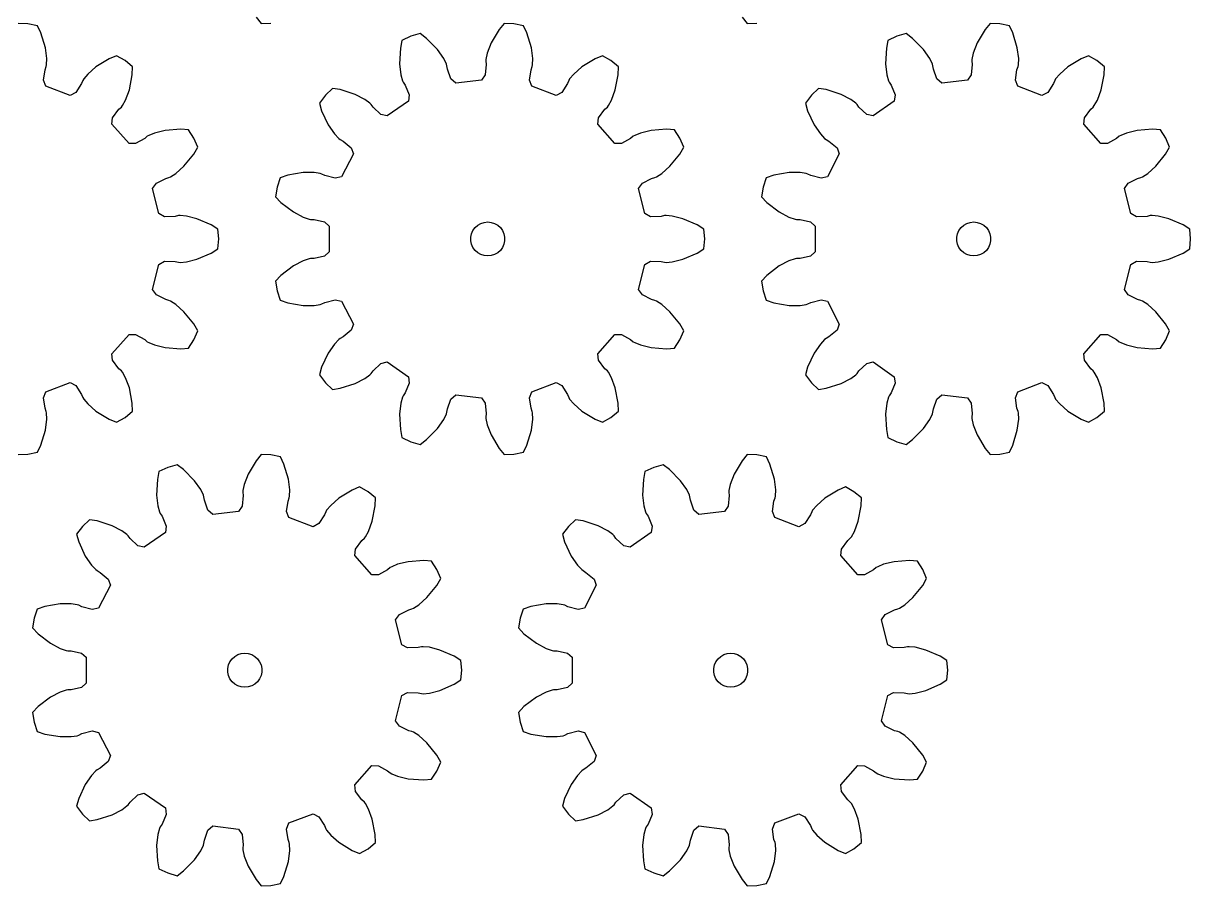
# Model space of a CAD drawing. Extents: x 0 to 209, y 0 to 228.
# Drawn here: x 106.1 to 208.9, y 114 to 189.9 of the extents above; entities that cross this region are included whole.
import ezdxf

# ---------------------------------------------------------------- set-up
doc = ezdxf.new("R2010")
doc.units = 0

msp = doc.modelspace()

# ---------------------------------------------------------------- linework, layer by layer
for p, q in [((126.63, 190.48), (127.08, 189.94)), ((169.41, 190.48), (169.86, 189.94)), ((106.54, 189.9), (105.69, 189.94)), ((107.38, 189.73), (106.54, 189.9)), ((107.69, 189.1), (107.38, 189.73)), ((108.08, 187.79), (107.69, 189.1)), ((127.08, 189.94), (127.93, 189.97)), ((148.02, 189.4), (147.32, 188.22)), ((148.47, 189.94), (148.02, 189.4)), ((149.32, 189.9), (148.47, 189.94)), ((150.16, 189.73), (149.32, 189.9)), ((150.47, 189.1), (150.16, 189.73)), ((150.86, 187.79), (150.47, 189.1)), ((169.86, 189.94), (170.71, 189.97)), ((190.8, 189.4), (190.1, 188.22)), ((191.25, 189.94), (190.8, 189.4)), ((192.1, 189.9), (191.25, 189.94)), ((192.94, 189.73), (192.1, 189.9)), ((193.25, 189.1), (192.94, 189.73)), ((193.64, 187.79), (193.25, 189.1)), ((139.47, 188.43), (139.33, 187.74)), ((140.25, 188.8), (139.47, 188.43)), ((141.07, 189.04), (140.25, 188.8)), ((141.64, 188.62), (141.07, 189.04)), ((142.6, 187.64), (141.64, 188.62)), ((147.32, 188.22), (146.97, 187.32)), ((182.25, 188.43), (182.11, 187.74)), ((183.03, 188.8), (182.25, 188.43)), ((183.85, 189.04), (183.03, 188.8)), ((184.42, 188.62), (183.85, 189.04)), ((185.38, 187.64), (184.42, 188.62)), ((190.1, 188.22), (189.75, 187.32)), ((108.21, 186.83), (108.08, 187.79)), ((114.35, 187.09), (113.7, 186.82)), ((115.09, 186.66), (114.35, 187.09)), ((139.33, 187.74), (139.26, 186.38)), ((143.15, 186.85), (142.6, 187.64)), ((146.97, 187.32), (146.86, 186.77)), ((150.99, 186.83), (150.86, 187.79)), ((157.13, 187.09), (156.48, 186.82)), ((157.87, 186.66), (157.13, 187.09)), ((182.11, 187.74), (182.04, 186.38)), ((185.93, 186.85), (185.38, 187.64)), ((189.75, 187.32), (189.64, 186.77)), ((193.77, 186.83), (193.64, 187.79)), ((199.91, 187.09), (199.26, 186.82)), ((200.65, 186.66), (199.91, 187.09)), ((108.05, 185.85), (108.16, 186.13)), ((108.16, 186.13), (108.19, 186.28)), ((108.19, 186.28), (108.21, 186.83)), ((112.53, 186.1), (111.81, 185.46)), ((113.7, 186.82), (112.53, 186.1)), ((115.76, 186.12), (115.09, 186.66)), ((115.73, 185.42), (115.76, 186.12)), ((139.26, 186.38), (139.37, 185.42)), ((143.39, 186.35), (143.15, 186.85)), ((143.43, 186.21), (143.39, 186.35)), ((143.47, 185.91), (143.43, 186.21)), ((146.89, 186.33), (146.79, 185.41)), ((146.86, 186.77), (146.85, 186.63)), ((146.85, 186.63), (146.89, 186.33)), ((150.83, 185.85), (150.94, 186.13)), ((150.94, 186.13), (150.97, 186.28)), ((150.97, 186.28), (150.99, 186.83)), ((155.31, 186.1), (154.59, 185.46)), ((156.48, 186.82), (155.31, 186.1)), ((158.54, 186.12), (157.87, 186.66)), ((158.51, 185.42), (158.54, 186.12)), ((182.04, 186.38), (182.15, 185.42)), ((186.17, 186.35), (185.93, 186.85)), ((186.21, 186.21), (186.17, 186.35)), ((186.25, 185.91), (186.21, 186.21)), ((189.67, 186.33), (189.57, 185.41)), ((189.64, 186.77), (189.63, 186.63)), ((189.63, 186.63), (189.67, 186.33)), ((193.61, 185.85), (193.72, 186.13)), ((193.72, 186.13), (193.75, 186.28)), ((193.75, 186.28), (193.77, 186.83)), ((198.09, 186.1), (197.37, 185.46)), ((199.26, 186.82), (198.09, 186.1)), ((201.32, 186.12), (200.65, 186.66)), ((201.29, 185.42), (201.32, 186.12)), ((107.92, 184.93), (108.05, 185.85)), ((111.45, 185.04), (111.38, 184.91)), ((111.81, 185.46), (111.45, 185.04)), ((115.47, 184.07), (115.73, 185.42)), ((139.37, 185.42), (139.52, 184.89)), ((143.78, 185.04), (143.47, 185.91)), ((144.21, 184.66), (143.78, 185.04)), ((146.79, 185.41), (146.47, 184.94)), ((150.7, 184.93), (150.83, 185.85)), ((154.23, 185.04), (154.16, 184.91)), ((154.59, 185.46), (154.23, 185.04)), ((158.25, 184.07), (158.51, 185.42)), ((182.15, 185.42), (182.3, 184.89)), ((186.56, 185.04), (186.25, 185.91)), ((186.99, 184.66), (186.56, 185.04)), ((189.57, 185.41), (189.25, 184.94)), ((193.48, 184.93), (193.61, 185.85)), ((197.01, 185.04), (196.94, 184.91)), ((197.37, 185.46), (197.01, 185.04)), ((201.03, 184.07), (201.29, 185.42)), ((108.13, 184.4), (107.92, 184.93)), ((110.25, 183.59), (108.13, 184.4)), ((111.27, 184.63), (110.76, 183.86)), ((111.38, 184.91), (111.27, 184.63)), ((115.13, 183.17), (115.47, 184.07)), ((133.35, 184.21), (132.73, 183.61)), ((134.04, 184.1), (133.35, 184.21)), ((135.34, 183.67), (134.04, 184.1)), ((139.52, 184.89), (139.58, 184.75)), ((139.58, 184.75), (139.75, 184.5)), ((139.75, 184.5), (140.1, 183.65)), ((146.47, 184.94), (144.21, 184.66)), ((150.91, 184.4), (150.7, 184.93)), ((153.03, 183.59), (150.91, 184.4)), ((154.05, 184.63), (153.54, 183.86)), ((154.16, 184.91), (154.05, 184.63)), ((157.91, 183.17), (158.25, 184.07)), ((176.13, 184.21), (175.51, 183.61)), ((176.82, 184.1), (176.13, 184.21)), ((178.12, 183.67), (176.82, 184.1)), ((182.3, 184.89), (182.36, 184.75)), ((182.36, 184.75), (182.53, 184.5)), ((182.53, 184.5), (182.88, 183.65)), ((189.25, 184.94), (186.99, 184.66)), ((193.69, 184.4), (193.48, 184.93)), ((195.81, 183.59), (193.69, 184.4)), ((196.83, 184.63), (196.32, 183.86)), ((196.94, 184.91), (196.83, 184.63)), ((200.69, 183.17), (201.03, 184.07)), ((110.76, 183.86), (110.25, 183.59)), ((114.86, 182.69), (115.13, 183.17)), ((132.73, 183.61), (132.21, 182.92)), ((132.21, 182.92), (132.4, 182.24)), ((136.2, 183.23), (135.34, 183.67)), ((136.65, 182.9), (136.2, 183.23)), ((140.03, 183.08), (138.16, 181.78)), ((140.1, 183.65), (140.03, 183.08)), ((153.54, 183.86), (153.03, 183.59)), ((157.64, 182.69), (157.91, 183.17)), ((175.51, 183.61), (174.99, 182.92)), ((174.99, 182.92), (175.18, 182.24)), ((178.98, 183.23), (178.12, 183.67)), ((179.43, 182.9), (178.98, 183.23)), ((182.81, 183.08), (180.94, 181.78)), ((182.88, 183.65), (182.81, 183.08)), ((196.32, 183.86), (195.81, 183.59)), ((200.42, 182.69), (200.69, 183.17)), ((114, 181.62), (114.54, 182.37)), ((114.54, 182.37), (114.77, 182.57)), ((114.77, 182.57), (114.86, 182.69)), ((132.4, 182.24), (132.98, 181)), ((136.75, 182.8), (136.65, 182.9)), ((136.92, 182.55), (136.75, 182.8)), ((137.6, 181.92), (136.92, 182.55)), ((138.16, 181.78), (137.6, 181.92)), ((156.78, 181.62), (157.32, 182.37)), ((157.32, 182.37), (157.55, 182.57)), ((157.55, 182.57), (157.64, 182.69)), ((175.18, 182.24), (175.76, 181)), ((179.53, 182.8), (179.43, 182.9)), ((179.7, 182.55), (179.53, 182.8)), ((180.38, 181.92), (179.7, 182.55)), ((180.94, 181.78), (180.38, 181.92)), ((199.56, 181.62), (200.1, 182.37)), ((200.1, 182.37), (200.33, 182.57)), ((200.33, 182.57), (200.42, 182.69)), ((113.93, 181.05), (114, 181.62)), ((115.44, 179.35), (113.93, 181.05)), ((132.98, 181), (133.52, 180.21)), ((156.71, 181.05), (156.78, 181.62)), ((158.22, 179.35), (156.71, 181.05)), ((175.76, 181), (176.3, 180.21)), ((199.49, 181.05), (199.56, 181.62)), ((201, 179.35), (199.49, 181.05)), ((117.05, 179.99), (116.82, 179.8)), ((117.18, 180.07), (117.05, 179.99)), ((117.69, 180.28), (117.18, 180.07)), ((118.62, 180.51), (117.69, 180.28)), ((119.99, 180.61), (118.62, 180.51)), ((120.69, 180.55), (119.99, 180.61)), ((121.15, 179.82), (120.69, 180.55)), ((133.52, 180.21), (133.9, 179.8)), ((159.83, 179.99), (159.6, 179.8)), ((159.96, 180.07), (159.83, 179.99)), ((160.47, 180.28), (159.96, 180.07)), ((161.4, 180.51), (160.47, 180.28)), ((162.77, 180.61), (161.4, 180.51)), ((163.47, 180.55), (162.77, 180.61)), ((163.93, 179.82), (163.47, 180.55)), ((176.3, 180.21), (176.68, 179.8)), ((202.61, 179.99), (202.38, 179.8)), ((202.74, 180.07), (202.61, 179.99)), ((203.25, 180.28), (202.74, 180.07)), ((204.18, 180.51), (203.25, 180.28)), ((205.55, 180.61), (204.18, 180.51)), ((206.25, 180.55), (205.55, 180.61)), ((206.71, 179.82), (206.25, 180.55)), ((116.02, 179.35), (115.44, 179.35)), ((116.82, 179.8), (116.02, 179.35)), ((121.14, 178.42), (121.49, 179.03)), ((121.49, 179.03), (121.15, 179.82)), ((133.9, 179.8), (134.02, 179.71)), ((134.02, 179.71), (134.28, 179.57)), ((134.28, 179.57), (134.99, 178.97)), ((134.99, 178.97), (135.19, 178.44)), ((158.8, 179.35), (158.22, 179.35)), ((159.6, 179.8), (158.8, 179.35)), ((163.92, 178.42), (164.27, 179.03)), ((164.27, 179.03), (163.93, 179.82)), ((176.68, 179.8), (176.8, 179.71)), ((176.8, 179.71), (177.06, 179.57)), ((177.06, 179.57), (177.77, 178.97)), ((177.77, 178.97), (177.97, 178.44)), ((201.58, 179.35), (201, 179.35)), ((202.38, 179.8), (201.58, 179.35)), ((206.7, 178.42), (207.05, 179.03)), ((207.05, 179.03), (206.71, 179.82)), ((120.28, 177.35), (121.14, 178.42)), ((135.19, 178.44), (134.14, 176.42)), ((163.06, 177.35), (163.92, 178.42)), ((177.97, 178.44), (176.92, 176.42)), ((205.84, 177.35), (206.7, 178.42)), ((119.57, 176.71), (120.28, 177.35)), ((130.77, 176.79), (129.42, 176.56)), ((131.73, 176.8), (130.77, 176.79)), ((132.28, 176.71), (131.73, 176.8)), ((162.35, 176.71), (163.06, 177.35)), ((173.55, 176.79), (172.2, 176.56)), ((174.51, 176.8), (173.55, 176.79)), ((175.06, 176.71), (174.51, 176.8)), ((205.13, 176.71), (205.84, 177.35)), ((117.52, 175.39), (117.85, 175.86)), ((117.85, 175.86), (118.67, 176.27)), ((118.67, 176.27), (118.96, 176.35)), ((118.96, 176.35), (119.1, 176.41)), ((119.1, 176.41), (119.57, 176.71)), ((128.75, 176.33), (128.48, 175.52)), ((129.42, 176.56), (128.75, 176.33)), ((132.42, 176.66), (132.28, 176.71)), ((132.69, 176.53), (132.42, 176.66)), ((133.58, 176.29), (132.69, 176.53)), ((134.14, 176.42), (133.58, 176.29)), ((160.3, 175.39), (160.63, 175.86)), ((160.63, 175.86), (161.45, 176.27)), ((161.45, 176.27), (161.74, 176.35)), ((161.74, 176.35), (161.88, 176.41)), ((161.88, 176.41), (162.35, 176.71)), ((171.53, 176.33), (171.26, 175.52)), ((172.2, 176.56), (171.53, 176.33)), ((175.2, 176.66), (175.06, 176.71)), ((175.47, 176.53), (175.2, 176.66)), ((176.36, 176.29), (175.47, 176.53)), ((176.92, 176.42), (176.36, 176.29)), ((203.08, 175.39), (203.41, 175.86)), ((203.41, 175.86), (204.23, 176.27)), ((204.23, 176.27), (204.52, 176.35)), ((204.52, 176.35), (204.66, 176.41)), ((204.66, 176.41), (205.13, 176.71)), ((118.06, 173.18), (117.52, 175.39)), ((128.48, 175.52), (128.34, 174.67)), ((160.84, 173.18), (160.3, 175.39)), ((171.26, 175.52), (171.12, 174.67)), ((203.62, 173.18), (203.08, 175.39)), ((128.34, 174.67), (128.82, 174.16)), ((128.82, 174.16), (129.91, 173.33)), ((171.12, 174.67), (171.6, 174.16)), ((171.6, 174.16), (172.69, 173.33)), ((118.57, 172.91), (118.06, 173.18)), ((119.5, 172.93), (118.57, 172.91)), ((119.79, 173), (119.5, 172.93)), ((119.94, 173.01), (119.79, 173)), ((120.49, 172.97), (119.94, 173.01)), ((121.42, 172.73), (120.49, 172.97)), ((122.68, 172.18), (121.42, 172.73)), ((129.91, 173.33), (130.76, 172.87)), ((130.76, 172.87), (131.29, 172.69)), ((131.29, 172.69), (131.43, 172.67)), ((131.43, 172.67), (131.73, 172.66)), ((131.73, 172.66), (132.64, 172.46)), ((161.35, 172.91), (160.84, 173.18)), ((162.28, 172.93), (161.35, 172.91)), ((162.57, 173), (162.28, 172.93)), ((162.72, 173.01), (162.57, 173)), ((163.27, 172.97), (162.72, 173.01)), ((164.2, 172.73), (163.27, 172.97)), ((165.46, 172.18), (164.2, 172.73)), ((172.69, 173.33), (173.54, 172.87)), ((173.54, 172.87), (174.07, 172.69)), ((174.07, 172.69), (174.21, 172.67)), ((174.21, 172.67), (174.51, 172.66)), ((174.51, 172.66), (175.42, 172.46)), ((204.13, 172.91), (203.62, 173.18)), ((205.06, 172.93), (204.13, 172.91)), ((205.35, 173), (205.06, 172.93)), ((205.5, 173.01), (205.35, 173)), ((206.05, 172.97), (205.5, 173.01)), ((206.98, 172.73), (206.05, 172.97)), ((208.24, 172.18), (206.98, 172.73)), ((123.27, 171.8), (122.68, 172.18)), ((123.34, 170.95), (123.27, 171.8)), ((132.64, 172.46), (133.07, 172.08)), ((133.07, 172.08), (133.07, 169.81)), ((145.59, 171.41), (145.72, 171.7)), ((145.72, 171.7), (145.91, 171.95)), ((145.91, 171.95), (146.14, 172.16)), ((146.14, 172.16), (146.41, 172.32)), ((146.41, 172.32), (146.71, 172.41)), ((146.71, 172.41), (147.02, 172.45)), ((147.02, 172.45), (147.33, 172.41)), ((147.33, 172.41), (147.63, 172.32)), ((147.63, 172.32), (147.9, 172.16)), ((147.9, 172.16), (148.14, 171.95)), ((148.14, 171.95), (148.32, 171.7)), ((148.32, 171.7), (148.45, 171.41)), ((166.05, 171.8), (165.46, 172.18)), ((166.12, 170.95), (166.05, 171.8)), ((175.42, 172.46), (175.85, 172.08)), ((175.85, 172.08), (175.85, 169.81)), ((188.37, 171.41), (188.5, 171.7)), ((188.5, 171.7), (188.69, 171.95)), ((188.69, 171.95), (188.92, 172.16)), ((188.92, 172.16), (189.19, 172.32)), ((189.19, 172.32), (189.49, 172.41)), ((189.49, 172.41), (189.8, 172.45)), ((189.8, 172.45), (190.11, 172.41)), ((190.11, 172.41), (190.41, 172.32)), ((190.41, 172.32), (190.68, 172.16)), ((190.68, 172.16), (190.92, 171.95)), ((190.92, 171.95), (191.1, 171.7)), ((191.1, 171.7), (191.23, 171.41)), ((208.83, 171.8), (208.24, 172.18)), ((208.9, 170.95), (208.83, 171.8)), ((123.27, 170.09), (123.34, 170.95)), ((145.53, 171.1), (145.59, 171.41)), ((145.53, 170.79), (145.53, 171.1)), ((145.59, 170.48), (145.53, 170.79)), ((148.45, 171.41), (148.51, 171.1)), ((148.51, 170.79), (148.45, 170.48)), ((148.51, 171.1), (148.51, 170.79)), ((166.05, 170.09), (166.12, 170.95)), ((188.31, 171.1), (188.37, 171.41)), ((188.31, 170.79), (188.31, 171.1)), ((188.37, 170.48), (188.31, 170.79)), ((191.23, 171.41), (191.29, 171.1)), ((191.29, 170.79), (191.23, 170.48)), ((191.29, 171.1), (191.29, 170.79)), ((208.83, 170.09), (208.9, 170.95)), ((121.42, 169.16), (122.68, 169.71)), ((122.68, 169.71), (123.27, 170.09)), ((133.07, 169.81), (132.64, 169.43)), ((145.72, 170.2), (145.59, 170.48)), ((145.91, 169.94), (145.72, 170.2)), ((146.14, 169.73), (145.91, 169.94)), ((146.41, 169.58), (146.14, 169.73)), ((146.71, 169.48), (146.41, 169.58)), ((147.63, 169.58), (147.33, 169.48)), ((147.9, 169.73), (147.63, 169.58)), ((148.14, 169.94), (147.9, 169.73)), ((148.32, 170.2), (148.14, 169.94)), ((148.45, 170.48), (148.32, 170.2)), ((164.2, 169.16), (165.46, 169.71)), ((165.46, 169.71), (166.05, 170.09)), ((175.85, 169.81), (175.42, 169.43)), ((188.5, 170.2), (188.37, 170.48)), ((188.69, 169.94), (188.5, 170.2)), ((188.92, 169.73), (188.69, 169.94)), ((189.19, 169.58), (188.92, 169.73)), ((189.49, 169.48), (189.19, 169.58)), ((190.41, 169.58), (190.11, 169.48)), ((190.68, 169.73), (190.41, 169.58)), ((190.92, 169.94), (190.68, 169.73)), ((191.1, 170.2), (190.92, 169.94)), ((191.23, 170.48), (191.1, 170.2)), ((206.98, 169.16), (208.24, 169.71)), ((208.24, 169.71), (208.83, 170.09)), ((117.52, 166.5), (118.06, 168.71)), ((118.06, 168.71), (118.57, 168.98)), ((118.57, 168.98), (119.5, 168.96)), ((119.5, 168.96), (119.79, 168.89)), ((119.79, 168.89), (119.94, 168.88)), ((119.94, 168.88), (120.49, 168.92)), ((120.49, 168.92), (121.42, 169.16)), ((129.91, 168.57), (128.82, 167.73)), ((130.76, 169.02), (129.91, 168.57)), ((131.29, 169.2), (130.76, 169.02)), ((131.43, 169.22), (131.29, 169.2)), ((131.73, 169.23), (131.43, 169.22)), ((132.64, 169.43), (131.73, 169.23)), ((147.02, 169.45), (146.71, 169.48)), ((147.33, 169.48), (147.02, 169.45)), ((160.3, 166.5), (160.84, 168.71)), ((160.84, 168.71), (161.35, 168.98)), ((161.35, 168.98), (162.28, 168.96)), ((162.28, 168.96), (162.57, 168.89)), ((162.57, 168.89), (162.72, 168.88)), ((162.72, 168.88), (163.27, 168.92)), ((163.27, 168.92), (164.2, 169.16)), ((172.69, 168.57), (171.6, 167.73)), ((173.54, 169.02), (172.69, 168.57)), ((174.07, 169.2), (173.54, 169.02)), ((174.21, 169.22), (174.07, 169.2)), ((174.51, 169.23), (174.21, 169.22)), ((175.42, 169.43), (174.51, 169.23)), ((189.8, 169.45), (189.49, 169.48)), ((190.11, 169.48), (189.8, 169.45)), ((203.08, 166.5), (203.62, 168.71)), ((203.62, 168.71), (204.13, 168.98)), ((204.13, 168.98), (205.06, 168.96)), ((205.06, 168.96), (205.35, 168.89)), ((205.35, 168.89), (205.5, 168.88)), ((205.5, 168.88), (206.05, 168.92)), ((206.05, 168.92), (206.98, 169.16)), ((128.82, 167.73), (128.34, 167.22)), ((171.6, 167.73), (171.12, 167.22)), ((117.85, 166.03), (117.52, 166.5)), ((128.34, 167.22), (128.48, 166.37)), ((160.63, 166.03), (160.3, 166.5)), ((171.12, 167.22), (171.26, 166.37)), ((203.41, 166.03), (203.08, 166.5)), ((118.67, 165.62), (117.85, 166.03)), ((118.96, 165.54), (118.67, 165.62)), ((119.1, 165.48), (118.96, 165.54)), ((119.57, 165.18), (119.1, 165.48)), ((128.48, 166.37), (128.75, 165.56)), ((128.75, 165.56), (129.42, 165.33)), ((132.69, 165.36), (133.58, 165.6)), ((133.58, 165.6), (134.14, 165.47)), ((134.14, 165.47), (135.19, 163.45)), ((161.45, 165.62), (160.63, 166.03)), ((161.74, 165.54), (161.45, 165.62)), ((161.88, 165.48), (161.74, 165.54)), ((162.35, 165.18), (161.88, 165.48)), ((171.26, 166.37), (171.53, 165.56)), ((171.53, 165.56), (172.2, 165.33)), ((175.47, 165.36), (176.36, 165.6)), ((176.36, 165.6), (176.92, 165.47)), ((176.92, 165.47), (177.97, 163.45)), ((204.23, 165.62), (203.41, 166.03)), ((204.52, 165.54), (204.23, 165.62)), ((204.66, 165.48), (204.52, 165.54)), ((205.13, 165.18), (204.66, 165.48)), ((120.28, 164.54), (119.57, 165.18)), ((121.14, 163.47), (120.28, 164.54)), ((129.42, 165.33), (130.77, 165.1)), ((130.77, 165.1), (131.73, 165.1)), ((131.73, 165.1), (132.28, 165.18)), ((132.28, 165.18), (132.42, 165.23)), ((132.42, 165.23), (132.69, 165.36)), ((163.06, 164.54), (162.35, 165.18)), ((163.92, 163.47), (163.06, 164.54)), ((172.2, 165.33), (173.55, 165.1)), ((173.55, 165.1), (174.51, 165.1)), ((174.51, 165.1), (175.06, 165.18)), ((175.06, 165.18), (175.2, 165.23)), ((175.2, 165.23), (175.47, 165.36)), ((205.84, 164.54), (205.13, 165.18)), ((206.7, 163.47), (205.84, 164.54)), ((121.49, 162.86), (121.14, 163.47)), ((135.19, 163.45), (134.99, 162.92)), ((164.27, 162.86), (163.92, 163.47)), ((177.97, 163.45), (177.77, 162.92)), ((207.05, 162.86), (206.7, 163.47)), ((113.93, 160.84), (115.44, 162.54)), ((115.44, 162.54), (116.02, 162.54)), ((116.02, 162.54), (116.82, 162.1)), ((121.15, 162.07), (121.49, 162.86)), ((134.99, 162.92), (134.28, 162.32)), ((156.71, 160.84), (158.22, 162.54)), ((158.22, 162.54), (158.8, 162.54)), ((158.8, 162.54), (159.6, 162.1)), ((163.93, 162.07), (164.27, 162.86)), ((177.77, 162.92), (177.06, 162.32)), ((199.49, 160.84), (201, 162.54)), ((201, 162.54), (201.58, 162.54)), ((201.58, 162.54), (202.38, 162.1)), ((206.71, 162.07), (207.05, 162.86)), ((116.82, 162.1), (117.05, 161.9)), ((117.05, 161.9), (117.18, 161.82)), ((117.18, 161.82), (117.69, 161.61)), ((117.69, 161.61), (118.62, 161.38)), ((118.62, 161.38), (119.99, 161.28)), ((119.99, 161.28), (120.69, 161.34)), ((120.69, 161.34), (121.15, 162.07)), ((133.52, 161.68), (132.98, 160.89)), ((133.9, 162.09), (133.52, 161.68)), ((134.02, 162.18), (133.9, 162.09)), ((134.28, 162.32), (134.02, 162.18)), ((159.6, 162.1), (159.83, 161.9)), ((159.83, 161.9), (159.96, 161.82)), ((159.96, 161.82), (160.47, 161.61)), ((160.47, 161.61), (161.4, 161.38)), ((161.4, 161.38), (162.77, 161.28)), ((162.77, 161.28), (163.47, 161.34)), ((163.47, 161.34), (163.93, 162.07)), ((176.3, 161.68), (175.76, 160.89)), ((176.68, 162.09), (176.3, 161.68)), ((176.8, 162.18), (176.68, 162.09)), ((177.06, 162.32), (176.8, 162.18)), ((202.38, 162.1), (202.61, 161.9)), ((202.61, 161.9), (202.74, 161.82)), ((202.74, 161.82), (203.25, 161.61)), ((203.25, 161.61), (204.18, 161.38)), ((204.18, 161.38), (205.55, 161.28)), ((205.55, 161.28), (206.25, 161.34)), ((206.25, 161.34), (206.71, 162.07)), ((114, 160.27), (113.93, 160.84)), ((132.98, 160.89), (132.4, 159.65)), ((156.78, 160.27), (156.71, 160.84)), ((175.76, 160.89), (175.18, 159.65)), ((199.56, 160.27), (199.49, 160.84)), ((114.54, 159.52), (114, 160.27)), ((114.77, 159.32), (114.54, 159.52)), ((114.86, 159.21), (114.77, 159.32)), ((132.4, 159.65), (132.21, 158.97)), ((136.75, 159.1), (136.92, 159.34)), ((136.92, 159.34), (137.6, 159.97)), ((137.6, 159.97), (138.16, 160.11)), ((138.16, 160.11), (140.03, 158.81)), ((157.32, 159.52), (156.78, 160.27)), ((157.55, 159.32), (157.32, 159.52)), ((157.64, 159.21), (157.55, 159.32)), ((175.18, 159.65), (174.99, 158.97)), ((179.53, 159.1), (179.7, 159.34)), ((179.7, 159.34), (180.38, 159.97)), ((180.38, 159.97), (180.94, 160.11)), ((180.94, 160.11), (182.81, 158.81)), ((200.1, 159.52), (199.56, 160.27)), ((200.33, 159.32), (200.1, 159.52)), ((200.42, 159.21), (200.33, 159.32)), ((108.13, 157.49), (110.25, 158.3)), ((110.25, 158.3), (110.76, 158.03)), ((115.13, 158.72), (114.86, 159.21)), ((115.47, 157.82), (115.13, 158.72)), ((132.21, 158.97), (132.73, 158.28)), ((132.73, 158.28), (133.35, 157.69)), ((135.34, 158.22), (136.2, 158.66)), ((136.2, 158.66), (136.65, 158.99)), ((136.65, 158.99), (136.75, 159.1)), ((140.03, 158.81), (140.1, 158.24)), ((150.91, 157.49), (153.03, 158.3)), ((153.03, 158.3), (153.54, 158.03)), ((157.91, 158.72), (157.64, 159.21)), ((158.25, 157.82), (157.91, 158.72)), ((174.99, 158.97), (175.51, 158.28)), ((175.51, 158.28), (176.13, 157.69)), ((178.12, 158.22), (178.98, 158.66)), ((178.98, 158.66), (179.43, 158.99)), ((179.43, 158.99), (179.53, 159.1)), ((182.81, 158.81), (182.88, 158.24)), ((193.69, 157.49), (195.81, 158.3)), ((195.81, 158.3), (196.32, 158.03)), ((200.69, 158.72), (200.42, 159.21)), ((201.03, 157.82), (200.69, 158.72)), ((107.92, 156.96), (108.13, 157.49)), ((110.76, 158.03), (111.27, 157.26)), ((111.27, 157.26), (111.38, 156.98)), ((115.73, 156.48), (115.47, 157.82)), ((133.35, 157.69), (134.04, 157.79)), ((134.04, 157.79), (135.34, 158.22)), ((139.75, 157.39), (139.58, 157.14)), ((140.1, 158.24), (139.75, 157.39)), ((143.78, 156.85), (144.21, 157.23)), ((144.21, 157.23), (146.47, 156.95)), ((150.7, 156.96), (150.91, 157.49)), ((153.54, 158.03), (154.05, 157.26)), ((154.05, 157.26), (154.16, 156.98)), ((158.51, 156.48), (158.25, 157.82)), ((176.13, 157.69), (176.82, 157.79)), ((176.82, 157.79), (178.12, 158.22)), ((182.53, 157.39), (182.36, 157.14)), ((182.88, 158.24), (182.53, 157.39)), ((186.56, 156.85), (186.99, 157.23)), ((186.99, 157.23), (189.25, 156.95)), ((193.48, 156.96), (193.69, 157.49)), ((196.32, 158.03), (196.83, 157.26)), ((196.83, 157.26), (196.94, 156.98)), ((201.29, 156.48), (201.03, 157.82)), ((108.05, 156.04), (107.92, 156.96)), ((111.38, 156.98), (111.45, 156.85)), ((111.45, 156.85), (111.81, 156.43)), ((111.81, 156.43), (112.53, 155.79)), ((115.76, 155.77), (115.73, 156.48)), ((139.37, 156.47), (139.26, 155.51)), ((139.52, 157.01), (139.37, 156.47)), ((139.58, 157.14), (139.52, 157.01)), ((143.47, 155.98), (143.78, 156.85)), ((146.47, 156.95), (146.79, 156.48)), ((146.79, 156.48), (146.89, 155.56)), ((150.83, 156.04), (150.7, 156.96)), ((154.16, 156.98), (154.23, 156.85)), ((154.23, 156.85), (154.59, 156.43)), ((154.59, 156.43), (155.31, 155.79)), ((158.54, 155.77), (158.51, 156.48)), ((182.15, 156.47), (182.04, 155.51)), ((182.3, 157.01), (182.15, 156.47)), ((182.36, 157.14), (182.3, 157.01)), ((186.25, 155.98), (186.56, 156.85)), ((189.25, 156.95), (189.57, 156.48)), ((189.57, 156.48), (189.67, 155.56)), ((193.61, 156.04), (193.48, 156.96)), ((196.94, 156.98), (197.01, 156.85)), ((197.01, 156.85), (197.37, 156.43)), ((197.37, 156.43), (198.09, 155.79)), ((201.32, 155.77), (201.29, 156.48)), ((108.16, 155.76), (108.05, 156.04)), ((108.19, 155.62), (108.16, 155.76)), ((108.21, 155.06), (108.19, 155.62)), ((112.53, 155.79), (113.7, 155.07)), ((114.35, 154.8), (115.09, 155.23)), ((115.09, 155.23), (115.76, 155.77)), ((139.26, 155.51), (139.33, 154.15)), ((143.15, 155.04), (143.39, 155.54)), ((143.39, 155.54), (143.43, 155.68)), ((143.43, 155.68), (143.47, 155.98)), ((146.89, 155.56), (146.85, 155.26)), ((146.85, 155.26), (146.86, 155.12)), ((150.94, 155.76), (150.83, 156.04)), ((150.97, 155.62), (150.94, 155.76)), ((150.99, 155.06), (150.97, 155.62)), ((155.31, 155.79), (156.48, 155.07)), ((157.13, 154.8), (157.87, 155.23)), ((157.87, 155.23), (158.54, 155.77)), ((182.04, 155.51), (182.11, 154.15)), ((185.93, 155.04), (186.17, 155.54)), ((186.17, 155.54), (186.21, 155.68)), ((186.21, 155.68), (186.25, 155.98)), ((189.67, 155.56), (189.63, 155.26)), ((189.63, 155.26), (189.64, 155.12)), ((193.72, 155.76), (193.61, 156.04)), ((193.75, 155.62), (193.72, 155.76)), ((193.77, 155.06), (193.75, 155.62)), ((198.09, 155.79), (199.26, 155.07)), ((199.91, 154.8), (200.65, 155.23)), ((200.65, 155.23), (201.32, 155.77)), ((108.08, 154.11), (108.21, 155.06)), ((113.7, 155.07), (114.35, 154.8)), ((139.33, 154.15), (139.47, 153.46)), ((141.64, 153.27), (142.6, 154.25)), ((142.6, 154.25), (143.15, 155.04)), ((146.86, 155.12), (146.97, 154.57)), ((146.97, 154.57), (147.32, 153.68)), ((150.86, 154.11), (150.99, 155.06)), ((156.48, 155.07), (157.13, 154.8)), ((182.11, 154.15), (182.25, 153.46)), ((184.42, 153.27), (185.38, 154.25)), ((185.38, 154.25), (185.93, 155.04)), ((189.64, 155.12), (189.75, 154.57)), ((189.75, 154.57), (190.1, 153.68)), ((193.64, 154.11), (193.77, 155.06)), ((199.26, 155.07), (199.91, 154.8)), ((107.69, 152.79), (108.08, 154.11)), ((139.47, 153.46), (140.25, 153.09)), ((141.07, 152.85), (141.64, 153.27)), ((147.32, 153.68), (148.02, 152.49)), ((150.47, 152.79), (150.86, 154.11)), ((182.25, 153.46), (183.03, 153.09)), ((183.85, 152.85), (184.42, 153.27)), ((190.1, 153.68), (190.8, 152.49)), ((193.25, 152.79), (193.64, 154.11)), ((106.54, 151.99), (107.38, 152.16)), ((107.38, 152.16), (107.69, 152.79)), ((140.25, 153.09), (141.07, 152.85)), ((148.02, 152.49), (148.47, 151.95)), ((149.32, 151.99), (150.16, 152.16)), ((150.16, 152.16), (150.47, 152.79)), ((183.03, 153.09), (183.85, 152.85)), ((190.8, 152.49), (191.25, 151.95)), ((192.1, 151.99), (192.94, 152.16)), ((192.94, 152.16), (193.25, 152.79)), ((105.69, 151.95), (106.54, 151.99)), ((126.63, 151.41), (125.93, 150.23)), ((127.08, 151.95), (126.63, 151.41)), ((127.93, 151.92), (127.08, 151.95)), ((128.77, 151.75), (127.93, 151.92)), ((129.08, 151.11), (128.77, 151.75)), ((129.47, 149.8), (129.08, 151.11)), ((148.47, 151.95), (149.32, 151.99)), ((169.41, 151.41), (168.71, 150.23)), ((169.86, 151.95), (169.41, 151.41)), ((170.71, 151.92), (169.86, 151.95)), ((171.55, 151.75), (170.71, 151.92)), ((171.86, 151.11), (171.55, 151.75)), ((172.25, 149.8), (171.86, 151.11)), ((191.25, 151.95), (192.1, 151.99)), ((118.08, 150.45), (117.94, 149.76)), ((118.86, 150.81), (118.08, 150.45)), ((119.68, 151.05), (118.86, 150.81)), ((120.25, 150.63), (119.68, 151.05)), ((121.21, 149.65), (120.25, 150.63)), ((125.93, 150.23), (125.58, 149.33)), ((160.86, 150.45), (160.72, 149.76)), ((161.64, 150.81), (160.86, 150.45)), ((162.46, 151.05), (161.64, 150.81)), ((163.03, 150.63), (162.46, 151.05)), ((163.99, 149.65), (163.03, 150.63)), ((168.71, 150.23), (168.36, 149.33)), ((117.94, 149.76), (117.87, 148.39)), ((121.76, 148.87), (121.21, 149.65)), ((125.58, 149.33), (125.47, 148.79)), ((129.6, 148.84), (129.47, 149.8)), ((135.74, 149.1), (135.09, 148.83)), ((136.48, 148.68), (135.74, 149.1)), ((160.72, 149.76), (160.65, 148.39)), ((164.54, 148.87), (163.99, 149.65)), ((168.36, 149.33), (168.25, 148.79)), ((172.38, 148.84), (172.25, 149.8)), ((178.52, 149.1), (177.87, 148.83)), ((179.26, 148.68), (178.52, 149.1)), ((117.87, 148.39), (117.98, 147.43)), ((122, 148.37), (121.76, 148.87)), ((122.04, 148.22), (122, 148.37)), ((122.08, 147.93), (122.04, 148.22)), ((125.5, 148.34), (125.4, 147.42)), ((125.47, 148.79), (125.46, 148.64)), ((125.46, 148.64), (125.5, 148.34)), ((129.44, 147.86), (129.55, 148.14)), ((129.55, 148.14), (129.58, 148.29)), ((129.58, 148.29), (129.6, 148.84)), ((133.92, 148.11), (133.2, 147.48)), ((135.09, 148.83), (133.92, 148.11)), ((137.15, 148.13), (136.48, 148.68)), ((137.12, 147.43), (137.15, 148.13)), ((160.65, 148.39), (160.76, 147.43)), ((164.78, 148.37), (164.54, 148.87)), ((164.82, 148.22), (164.78, 148.37)), ((164.86, 147.93), (164.82, 148.22)), ((168.28, 148.34), (168.18, 147.42)), ((168.25, 148.79), (168.24, 148.64)), ((168.24, 148.64), (168.28, 148.34)), ((172.22, 147.86), (172.33, 148.14)), ((172.33, 148.14), (172.36, 148.29)), ((172.36, 148.29), (172.38, 148.84)), ((176.7, 148.11), (175.98, 147.48)), ((177.87, 148.83), (176.7, 148.11)), ((179.93, 148.13), (179.26, 148.68)), ((179.9, 147.43), (179.93, 148.13)), ((117.98, 147.43), (118.13, 146.9)), ((122.39, 147.06), (122.08, 147.93)), ((122.82, 146.67), (122.39, 147.06)), ((125.4, 147.42), (125.08, 146.95)), ((129.31, 146.95), (129.44, 147.86)), ((132.84, 147.05), (132.77, 146.92)), ((133.2, 147.48), (132.84, 147.05)), ((136.86, 146.08), (137.12, 147.43)), ((160.76, 147.43), (160.91, 146.9)), ((165.17, 147.06), (164.86, 147.93)), ((165.6, 146.67), (165.17, 147.06)), ((168.18, 147.42), (167.86, 146.95)), ((172.09, 146.95), (172.22, 147.86)), ((175.62, 147.05), (175.55, 146.92)), ((175.98, 147.48), (175.62, 147.05)), ((179.64, 146.08), (179.9, 147.43)), ((111.96, 146.22), (111.34, 145.62)), ((112.65, 146.11), (111.96, 146.22)), ((113.95, 145.68), (112.65, 146.11)), ((118.13, 146.9), (118.19, 146.76)), ((118.19, 146.76), (118.36, 146.52)), ((118.36, 146.52), (118.71, 145.66)), ((125.08, 146.95), (122.82, 146.67)), ((129.52, 146.41), (129.31, 146.95)), ((131.64, 145.6), (129.52, 146.41)), ((132.66, 146.64), (132.15, 145.87)), ((132.77, 146.92), (132.66, 146.64)), ((136.52, 145.18), (136.86, 146.08)), ((154.74, 146.22), (154.12, 145.62)), ((155.43, 146.11), (154.74, 146.22)), ((156.73, 145.68), (155.43, 146.11)), ((160.91, 146.9), (160.97, 146.76)), ((160.97, 146.76), (161.14, 146.52)), ((161.14, 146.52), (161.49, 145.66)), ((167.86, 146.95), (165.6, 146.67)), ((172.3, 146.41), (172.09, 146.95)), ((174.42, 145.6), (172.3, 146.41)), ((175.44, 146.64), (174.93, 145.87)), ((175.55, 146.92), (175.44, 146.64)), ((179.3, 145.18), (179.64, 146.08)), ((111.34, 145.62), (110.82, 144.94)), ((110.82, 144.94), (111.01, 144.26)), ((114.81, 145.24), (113.95, 145.68)), ((115.26, 144.91), (114.81, 145.24)), ((115.36, 144.81), (115.26, 144.91)), ((118.64, 145.09), (116.77, 143.8)), ((118.71, 145.66), (118.64, 145.09)), ((132.15, 145.87), (131.64, 145.6)), ((136.25, 144.7), (136.52, 145.18)), ((154.12, 145.62), (153.6, 144.94)), ((153.6, 144.94), (153.79, 144.26)), ((157.59, 145.24), (156.73, 145.68)), ((158.04, 144.91), (157.59, 145.24)), ((158.14, 144.81), (158.04, 144.91)), ((161.42, 145.09), (159.55, 143.8)), ((161.49, 145.66), (161.42, 145.09)), ((174.93, 145.87), (174.42, 145.6)), ((179.03, 144.7), (179.3, 145.18)), ((111.01, 144.26), (111.59, 143.01)), ((115.53, 144.56), (115.36, 144.81)), ((116.21, 143.93), (115.53, 144.56)), ((116.77, 143.8), (116.21, 143.93)), ((135.39, 143.63), (135.93, 144.38)), ((135.93, 144.38), (136.16, 144.58)), ((136.16, 144.58), (136.25, 144.7)), ((153.79, 144.26), (154.37, 143.01)), ((158.31, 144.56), (158.14, 144.81)), ((158.99, 143.93), (158.31, 144.56)), ((159.55, 143.8), (158.99, 143.93)), ((178.17, 143.63), (178.71, 144.38)), ((178.71, 144.38), (178.94, 144.58)), ((178.94, 144.58), (179.03, 144.7)), ((111.59, 143.01), (112.13, 142.22)), ((135.32, 143.06), (135.39, 143.63)), ((136.83, 141.36), (135.32, 143.06)), ((154.37, 143.01), (154.91, 142.22)), ((178.1, 143.06), (178.17, 143.63)), ((179.61, 141.36), (178.1, 143.06)), ((112.13, 142.22), (112.51, 141.82)), ((112.51, 141.82), (112.63, 141.73)), ((138.44, 142.01), (138.21, 141.81)), ((138.57, 142.08), (138.44, 142.01)), ((139.08, 142.3), (138.57, 142.08)), ((140.01, 142.52), (139.08, 142.3)), ((141.38, 142.62), (140.01, 142.52)), ((142.08, 142.56), (141.38, 142.62)), ((142.54, 141.83), (142.08, 142.56)), ((142.88, 141.04), (142.54, 141.83)), ((154.91, 142.22), (155.29, 141.82)), ((155.29, 141.82), (155.41, 141.73)), ((181.22, 142.01), (180.99, 141.81)), ((181.35, 142.08), (181.22, 142.01)), ((181.86, 142.3), (181.35, 142.08)), ((182.79, 142.52), (181.86, 142.3)), ((184.16, 142.62), (182.79, 142.52)), ((184.86, 142.56), (184.16, 142.62)), ((185.32, 141.83), (184.86, 142.56)), ((185.66, 141.04), (185.32, 141.83)), ((112.63, 141.73), (112.89, 141.58)), ((112.89, 141.58), (113.6, 140.99)), ((113.6, 140.99), (113.8, 140.45)), ((137.41, 141.36), (136.83, 141.36)), ((138.21, 141.81), (137.41, 141.36)), ((142.53, 140.43), (142.88, 141.04)), ((155.41, 141.73), (155.67, 141.58)), ((155.67, 141.58), (156.38, 140.99)), ((156.38, 140.99), (156.58, 140.45)), ((180.19, 141.36), (179.61, 141.36)), ((180.99, 141.81), (180.19, 141.36)), ((185.31, 140.43), (185.66, 141.04)), ((113.8, 140.45), (112.75, 138.43)), ((141.67, 139.36), (142.53, 140.43)), ((156.58, 140.45), (155.53, 138.43)), ((184.45, 139.36), (185.31, 140.43)), ((109.38, 138.8), (108.03, 138.57)), ((110.34, 138.81), (109.38, 138.8)), ((110.89, 138.72), (110.34, 138.81)), ((140.96, 138.72), (141.67, 139.36)), ((152.16, 138.8), (150.81, 138.57)), ((153.12, 138.81), (152.16, 138.8)), ((153.67, 138.72), (153.12, 138.81)), ((183.74, 138.72), (184.45, 139.36)), ((107.36, 138.34), (107.09, 137.53)), ((108.03, 138.57), (107.36, 138.34)), ((111.03, 138.68), (110.89, 138.72)), ((111.3, 138.54), (111.03, 138.68)), ((112.19, 138.3), (111.3, 138.54)), ((112.75, 138.43), (112.19, 138.3)), ((138.91, 137.4), (139.24, 137.87)), ((139.24, 137.87), (140.06, 138.29)), ((140.06, 138.29), (140.35, 138.36)), ((140.35, 138.36), (140.49, 138.42)), ((140.49, 138.42), (140.96, 138.72)), ((150.14, 138.34), (149.87, 137.53)), ((150.81, 138.57), (150.14, 138.34)), ((153.81, 138.68), (153.67, 138.72)), ((154.08, 138.54), (153.81, 138.68)), ((154.97, 138.3), (154.08, 138.54)), ((155.53, 138.43), (154.97, 138.3)), ((181.69, 137.4), (182.02, 137.87)), ((182.02, 137.87), (182.84, 138.29)), ((182.84, 138.29), (183.13, 138.36)), ((183.13, 138.36), (183.27, 138.42)), ((183.27, 138.42), (183.74, 138.72)), ((107.09, 137.53), (106.95, 136.68)), ((106.95, 136.68), (107.43, 136.17)), ((139.45, 135.19), (138.91, 137.4)), ((149.87, 137.53), (149.73, 136.68)), ((149.73, 136.68), (150.21, 136.17)), ((182.23, 135.19), (181.69, 137.4)), ((107.43, 136.17), (108.52, 135.34)), ((150.21, 136.17), (151.3, 135.34)), ((108.52, 135.34), (109.37, 134.88)), ((109.37, 134.88), (109.9, 134.7)), ((109.9, 134.7), (110.04, 134.68)), ((110.04, 134.68), (110.34, 134.68)), ((110.34, 134.68), (111.25, 134.47)), ((139.96, 134.93), (139.45, 135.19)), ((140.89, 134.95), (139.96, 134.93)), ((141.18, 135.02), (140.89, 134.95)), ((141.33, 135.03), (141.18, 135.02)), ((141.88, 134.98), (141.33, 135.03)), ((142.81, 134.74), (141.88, 134.98)), ((144.07, 134.19), (142.81, 134.74)), ((151.3, 135.34), (152.15, 134.88)), ((152.15, 134.88), (152.68, 134.7)), ((152.68, 134.7), (152.82, 134.68)), ((152.82, 134.68), (153.12, 134.68)), ((153.12, 134.68), (154.03, 134.47)), ((182.74, 134.93), (182.23, 135.19)), ((183.67, 134.95), (182.74, 134.93)), ((183.96, 135.02), (183.67, 134.95)), ((184.11, 135.03), (183.96, 135.02)), ((184.66, 134.98), (184.11, 135.03)), ((185.59, 134.74), (184.66, 134.98)), ((186.85, 134.19), (185.59, 134.74)), ((111.25, 134.47), (111.68, 134.1)), ((111.68, 134.1), (111.68, 131.82)), ((124.2, 133.42), (124.33, 133.71)), ((124.33, 133.71), (124.52, 133.96)), ((124.52, 133.96), (124.75, 134.17)), ((124.75, 134.17), (125.02, 134.33)), ((125.02, 134.33), (125.32, 134.42)), ((125.32, 134.42), (125.63, 134.46)), ((125.63, 134.46), (125.94, 134.42)), ((125.94, 134.42), (126.24, 134.33)), ((126.24, 134.33), (126.51, 134.17)), ((126.51, 134.17), (126.75, 133.96)), ((126.75, 133.96), (126.93, 133.71)), ((126.93, 133.71), (127.06, 133.42)), ((144.66, 133.81), (144.07, 134.19)), ((144.73, 132.96), (144.66, 133.81)), ((154.03, 134.47), (154.46, 134.1)), ((154.46, 134.1), (154.46, 131.82)), ((166.98, 133.42), (167.11, 133.71)), ((167.11, 133.71), (167.3, 133.96)), ((167.3, 133.96), (167.53, 134.17)), ((167.53, 134.17), (167.8, 134.33)), ((167.8, 134.33), (168.1, 134.42)), ((168.1, 134.42), (168.41, 134.46)), ((168.41, 134.46), (168.72, 134.42)), ((168.72, 134.42), (169.02, 134.33)), ((169.02, 134.33), (169.29, 134.17)), ((169.29, 134.17), (169.53, 133.96)), ((169.53, 133.96), (169.71, 133.71)), ((169.71, 133.71), (169.84, 133.42)), ((187.44, 133.81), (186.85, 134.19)), ((187.51, 132.96), (187.44, 133.81)), ((124.14, 133.11), (124.2, 133.42)), ((124.14, 132.8), (124.14, 133.11)), ((124.2, 132.49), (124.14, 132.8)), ((127.06, 133.42), (127.12, 133.11)), ((127.12, 132.8), (127.06, 132.49)), ((127.12, 133.11), (127.12, 132.8)), ((144.66, 132.1), (144.73, 132.96)), ((166.92, 133.11), (166.98, 133.42)), ((166.92, 132.8), (166.92, 133.11)), ((166.98, 132.49), (166.92, 132.8)), ((169.84, 133.42), (169.9, 133.11)), ((169.9, 132.8), (169.84, 132.49)), ((169.9, 133.11), (169.9, 132.8)), ((187.44, 132.1), (187.51, 132.96)), ((111.68, 131.82), (111.25, 131.44)), ((124.33, 132.21), (124.2, 132.49)), ((124.52, 131.95), (124.33, 132.21)), ((124.75, 131.74), (124.52, 131.95)), ((125.02, 131.59), (124.75, 131.74)), ((125.32, 131.49), (125.02, 131.59)), ((126.24, 131.59), (125.94, 131.49)), ((126.51, 131.74), (126.24, 131.59)), ((126.75, 131.95), (126.51, 131.74)), ((126.93, 132.21), (126.75, 131.95)), ((127.06, 132.49), (126.93, 132.21)), ((142.81, 131.17), (144.07, 131.72)), ((144.07, 131.72), (144.66, 132.1)), ((154.46, 131.82), (154.03, 131.44)), ((167.11, 132.21), (166.98, 132.49)), ((167.3, 131.95), (167.11, 132.21)), ((167.53, 131.74), (167.3, 131.95)), ((167.8, 131.59), (167.53, 131.74)), ((168.1, 131.49), (167.8, 131.59)), ((169.02, 131.59), (168.72, 131.49)), ((169.29, 131.74), (169.02, 131.59)), ((169.53, 131.95), (169.29, 131.74)), ((169.71, 132.21), (169.53, 131.95)), ((169.84, 132.49), (169.71, 132.21)), ((185.59, 131.17), (186.85, 131.72)), ((186.85, 131.72), (187.44, 132.1)), ((108.52, 130.58), (107.43, 129.75)), ((109.37, 131.03), (108.52, 130.58)), ((109.9, 131.21), (109.37, 131.03)), ((110.04, 131.24), (109.9, 131.21)), ((110.34, 131.24), (110.04, 131.24)), ((111.25, 131.44), (110.34, 131.24)), ((125.63, 131.46), (125.32, 131.49)), ((125.94, 131.49), (125.63, 131.46)), ((138.91, 128.51), (139.45, 130.72)), ((139.45, 130.72), (139.96, 130.99)), ((139.96, 130.99), (140.89, 130.97)), ((140.89, 130.97), (141.18, 130.9)), ((141.18, 130.9), (141.33, 130.89)), ((141.33, 130.89), (141.88, 130.94)), ((141.88, 130.94), (142.81, 131.17)), ((151.3, 130.58), (150.21, 129.75)), ((152.15, 131.03), (151.3, 130.58)), ((152.68, 131.21), (152.15, 131.03)), ((152.82, 131.24), (152.68, 131.21)), ((153.12, 131.24), (152.82, 131.24)), ((154.03, 131.44), (153.12, 131.24)), ((168.41, 131.46), (168.1, 131.49)), ((168.72, 131.49), (168.41, 131.46)), ((181.69, 128.51), (182.23, 130.72)), ((182.23, 130.72), (182.74, 130.99)), ((182.74, 130.99), (183.67, 130.97)), ((183.67, 130.97), (183.96, 130.9)), ((183.96, 130.9), (184.11, 130.89)), ((184.11, 130.89), (184.66, 130.94)), ((184.66, 130.94), (185.59, 131.17)), ((107.43, 129.75), (106.95, 129.23)), ((150.21, 129.75), (149.73, 129.23)), ((106.95, 129.23), (107.09, 128.39)), ((139.24, 128.04), (138.91, 128.51)), ((149.73, 129.23), (149.87, 128.39)), ((182.02, 128.04), (181.69, 128.51)), ((107.09, 128.39), (107.36, 127.57)), ((107.36, 127.57), (108.03, 127.34)), ((111.3, 127.38), (112.19, 127.62)), ((112.19, 127.62), (112.75, 127.48)), ((112.75, 127.48), (113.8, 125.46)), ((140.06, 127.63), (139.24, 128.04)), ((140.35, 127.56), (140.06, 127.63)), ((140.49, 127.5), (140.35, 127.56)), ((140.96, 127.2), (140.49, 127.5)), ((149.87, 128.39), (150.14, 127.57)), ((150.14, 127.57), (150.81, 127.34)), ((154.08, 127.38), (154.97, 127.62)), ((154.97, 127.62), (155.53, 127.48)), ((155.53, 127.48), (156.58, 125.46)), ((182.84, 127.63), (182.02, 128.04)), ((183.13, 127.56), (182.84, 127.63)), ((183.27, 127.5), (183.13, 127.56)), ((183.74, 127.2), (183.27, 127.5)), ((108.03, 127.34), (109.38, 127.11)), ((109.38, 127.11), (110.34, 127.11)), ((110.34, 127.11), (110.89, 127.19)), ((110.89, 127.19), (111.03, 127.24)), ((111.03, 127.24), (111.3, 127.38)), ((141.67, 126.55), (140.96, 127.2)), ((142.53, 125.49), (141.67, 126.55)), ((150.81, 127.34), (152.16, 127.11)), ((152.16, 127.11), (153.12, 127.11)), ((153.12, 127.11), (153.67, 127.19)), ((153.67, 127.19), (153.81, 127.24)), ((153.81, 127.24), (154.08, 127.38)), ((184.45, 126.55), (183.74, 127.2)), ((185.31, 125.49), (184.45, 126.55)), ((113.8, 125.46), (113.6, 124.93)), ((142.88, 124.87), (142.53, 125.49)), ((156.58, 125.46), (156.38, 124.93)), ((185.66, 124.87), (185.31, 125.49)), ((113.6, 124.93), (112.89, 124.33)), ((135.32, 122.85), (136.83, 124.56)), ((136.83, 124.56), (137.41, 124.55)), ((137.41, 124.55), (138.21, 124.11)), ((142.54, 124.08), (142.88, 124.87)), ((156.38, 124.93), (155.67, 124.33)), ((178.1, 122.85), (179.61, 124.56)), ((179.61, 124.56), (180.19, 124.55)), ((180.19, 124.55), (180.99, 124.11)), ((185.32, 124.08), (185.66, 124.87)), ((112.13, 123.7), (111.59, 122.9)), ((112.51, 124.1), (112.13, 123.7)), ((112.63, 124.19), (112.51, 124.1)), ((112.89, 124.33), (112.63, 124.19)), ((138.21, 124.11), (138.44, 123.91)), ((138.44, 123.91), (138.57, 123.83)), ((138.57, 123.83), (139.08, 123.62)), ((139.08, 123.62), (140.01, 123.39)), ((140.01, 123.39), (141.38, 123.29)), ((141.38, 123.29), (142.08, 123.36)), ((142.08, 123.36), (142.54, 124.08)), ((154.91, 123.7), (154.37, 122.9)), ((155.29, 124.1), (154.91, 123.7)), ((155.41, 124.19), (155.29, 124.1)), ((155.67, 124.33), (155.41, 124.19)), ((180.99, 124.11), (181.22, 123.91)), ((181.22, 123.91), (181.35, 123.83)), ((181.35, 123.83), (181.86, 123.62)), ((181.86, 123.62), (182.79, 123.39)), ((182.79, 123.39), (184.16, 123.29)), ((184.16, 123.29), (184.86, 123.36)), ((184.86, 123.36), (185.32, 124.08)), ((111.59, 122.9), (111.01, 121.66)), ((135.39, 122.28), (135.32, 122.85)), ((154.37, 122.9), (153.79, 121.66)), ((178.17, 122.28), (178.1, 122.85)), ((111.01, 121.66), (110.82, 120.98)), ((115.36, 121.11), (115.53, 121.35)), ((115.53, 121.35), (116.21, 121.98)), ((116.21, 121.98), (116.77, 122.12)), ((116.77, 122.12), (118.64, 120.83)), ((135.93, 121.53), (135.39, 122.28)), ((136.16, 121.33), (135.93, 121.53)), ((136.25, 121.22), (136.16, 121.33)), ((153.79, 121.66), (153.6, 120.98)), ((158.14, 121.11), (158.31, 121.35)), ((158.31, 121.35), (158.99, 121.98)), ((158.99, 121.98), (159.55, 122.12)), ((159.55, 122.12), (161.42, 120.83)), ((178.71, 121.53), (178.17, 122.28)), ((178.94, 121.33), (178.71, 121.53)), ((179.03, 121.22), (178.94, 121.33)), ((110.82, 120.98), (111.34, 120.29)), ((111.34, 120.29), (111.96, 119.7)), ((113.95, 120.23), (114.81, 120.67)), ((114.81, 120.67), (115.26, 121)), ((115.26, 121), (115.36, 121.11)), ((118.71, 120.26), (118.36, 119.4)), ((118.64, 120.83), (118.71, 120.26)), ((129.52, 119.51), (131.64, 120.31)), ((131.64, 120.31), (132.15, 120.05)), ((136.52, 120.73), (136.25, 121.22)), ((136.86, 119.83), (136.52, 120.73)), ((153.6, 120.98), (154.12, 120.29)), ((154.12, 120.29), (154.74, 119.7)), ((156.73, 120.23), (157.59, 120.67)), ((157.59, 120.67), (158.04, 121)), ((158.04, 121), (158.14, 121.11)), ((161.49, 120.26), (161.14, 119.4)), ((161.42, 120.83), (161.49, 120.26)), ((172.3, 119.51), (174.42, 120.31)), ((174.42, 120.31), (174.93, 120.05)), ((179.3, 120.73), (179.03, 121.22)), ((179.64, 119.83), (179.3, 120.73)), ((111.96, 119.7), (112.65, 119.81)), ((112.65, 119.81), (113.95, 120.23)), ((118.36, 119.4), (118.19, 119.15)), ((122.39, 118.86), (122.82, 119.24)), ((122.82, 119.24), (125.08, 118.97)), ((129.31, 118.97), (129.52, 119.51)), ((132.15, 120.05), (132.66, 119.27)), ((132.66, 119.27), (132.77, 118.99)), ((137.12, 118.49), (136.86, 119.83)), ((154.74, 119.7), (155.43, 119.81)), ((155.43, 119.81), (156.73, 120.23)), ((161.14, 119.4), (160.97, 119.15)), ((165.17, 118.86), (165.6, 119.24)), ((165.6, 119.24), (167.86, 118.97)), ((172.09, 118.97), (172.3, 119.51)), ((174.93, 120.05), (175.44, 119.27)), ((175.44, 119.27), (175.55, 118.99)), ((179.9, 118.49), (179.64, 119.83)), ((117.98, 118.48), (117.87, 117.53)), ((118.13, 119.02), (117.98, 118.48)), ((118.19, 119.15), (118.13, 119.02)), ((122.08, 117.99), (122.39, 118.86)), ((125.08, 118.97), (125.4, 118.49)), ((125.4, 118.49), (125.5, 117.57)), ((129.44, 118.05), (129.31, 118.97)), ((132.77, 118.99), (132.84, 118.87)), ((132.84, 118.87), (133.2, 118.44)), ((133.2, 118.44), (133.92, 117.81)), ((137.15, 117.78), (137.12, 118.49)), ((160.76, 118.48), (160.65, 117.53)), ((160.91, 119.02), (160.76, 118.48)), ((160.97, 119.15), (160.91, 119.02)), ((164.86, 117.99), (165.17, 118.86)), ((167.86, 118.97), (168.18, 118.49)), ((168.18, 118.49), (168.28, 117.57)), ((172.22, 118.05), (172.09, 118.97)), ((175.55, 118.99), (175.62, 118.87)), ((175.62, 118.87), (175.98, 118.44)), ((175.98, 118.44), (176.7, 117.81)), ((179.93, 117.78), (179.9, 118.49)), ((117.87, 117.53), (117.94, 116.16)), ((121.76, 117.05), (122, 117.55)), ((122, 117.55), (122.04, 117.69)), ((122.04, 117.69), (122.08, 117.99)), ((125.5, 117.57), (125.46, 117.28)), ((125.46, 117.28), (125.47, 117.13)), ((129.55, 117.77), (129.44, 118.05)), ((129.58, 117.63), (129.55, 117.77)), ((129.6, 117.07), (129.58, 117.63)), ((133.92, 117.81), (135.09, 117.08)), ((135.74, 116.81), (136.48, 117.24)), ((136.48, 117.24), (137.15, 117.78)), ((160.65, 117.53), (160.72, 116.16)), ((164.54, 117.05), (164.78, 117.55)), ((164.78, 117.55), (164.82, 117.69)), ((164.82, 117.69), (164.86, 117.99)), ((168.28, 117.57), (168.24, 117.28)), ((168.24, 117.28), (168.25, 117.13)), ((172.33, 117.77), (172.22, 118.05)), ((172.36, 117.63), (172.33, 117.77)), ((172.38, 117.07), (172.36, 117.63)), ((176.7, 117.81), (177.87, 117.08)), ((178.52, 116.81), (179.26, 117.24)), ((179.26, 117.24), (179.93, 117.78)), ((117.94, 116.16), (118.08, 115.47)), ((120.25, 115.28), (121.21, 116.26)), ((121.21, 116.26), (121.76, 117.05)), ((125.47, 117.13), (125.58, 116.59)), ((125.58, 116.59), (125.93, 115.69)), ((129.47, 116.12), (129.6, 117.07)), ((135.09, 117.08), (135.74, 116.81)), ((160.72, 116.16), (160.86, 115.47)), ((163.03, 115.28), (163.99, 116.26)), ((163.99, 116.26), (164.54, 117.05)), ((168.25, 117.13), (168.36, 116.59)), ((168.36, 116.59), (168.71, 115.69)), ((172.25, 116.12), (172.38, 117.07)), ((177.87, 117.08), (178.52, 116.81)), ((118.08, 115.47), (118.86, 115.1)), ((118.86, 115.1), (119.68, 114.86)), ((119.68, 114.86), (120.25, 115.28)), ((125.93, 115.69), (126.63, 114.51)), ((129.08, 114.8), (129.47, 116.12)), ((160.86, 115.47), (161.64, 115.1)), ((161.64, 115.1), (162.46, 114.86)), ((162.46, 114.86), (163.03, 115.28)), ((168.71, 115.69), (169.41, 114.51)), ((171.86, 114.8), (172.25, 116.12)), ((126.63, 114.51), (127.08, 113.96)), ((127.93, 114), (128.77, 114.17)), ((128.77, 114.17), (129.08, 114.8)), ((169.41, 114.51), (169.86, 113.96)), ((170.71, 114), (171.55, 114.17)), ((171.55, 114.17), (171.86, 114.8)), ((127.08, 113.96), (127.93, 114)), ((169.86, 113.96), (170.71, 114))]:
    msp.add_line(p, q)

doc.saveas('drawing.dxf')
